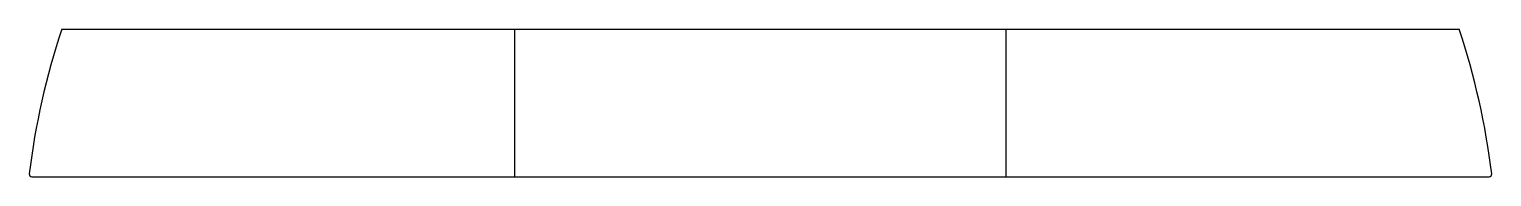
# Model space of a CAD drawing. Extents: x 0 to 298, y 0 to 30.
import ezdxf

# ---------------------------------------------------------------- set-up
doc = ezdxf.new("R2010")
doc.units = 0
doc.header["$MEASUREMENT"] = 0
doc.layers.get('0').update_dxf_attribs({"linetype": 'CONTINUOUS'})

msp = doc.modelspace()

# ---------------------------------------------------------------- linework, layer by layer
for p, q in [((6.63, 30), (291.19, 30)), ((0.5, 0), (297.32, 0))]:
    msp.add_line(p, q)
at = {"color": 1}
for p, q in [((98.91, 0), (98.91, 30)), ((198.91, 0), (198.91, 30))]:
    msp.add_line(p, q, dxfattribs=at)
for centre, radius, start, end in [((148.91, -17.5), 150, 161.5385, 173.0847), ((148.91, -17.5), 150, 6.9153, 18.4615), ((0.5, 0.5), 0.5, 173.0847, 270), ((297.32, 0.5), 0.5, 270, 6.9153)]:
    msp.add_arc(centre, radius, start, end)

doc.saveas('drawing.dxf')
